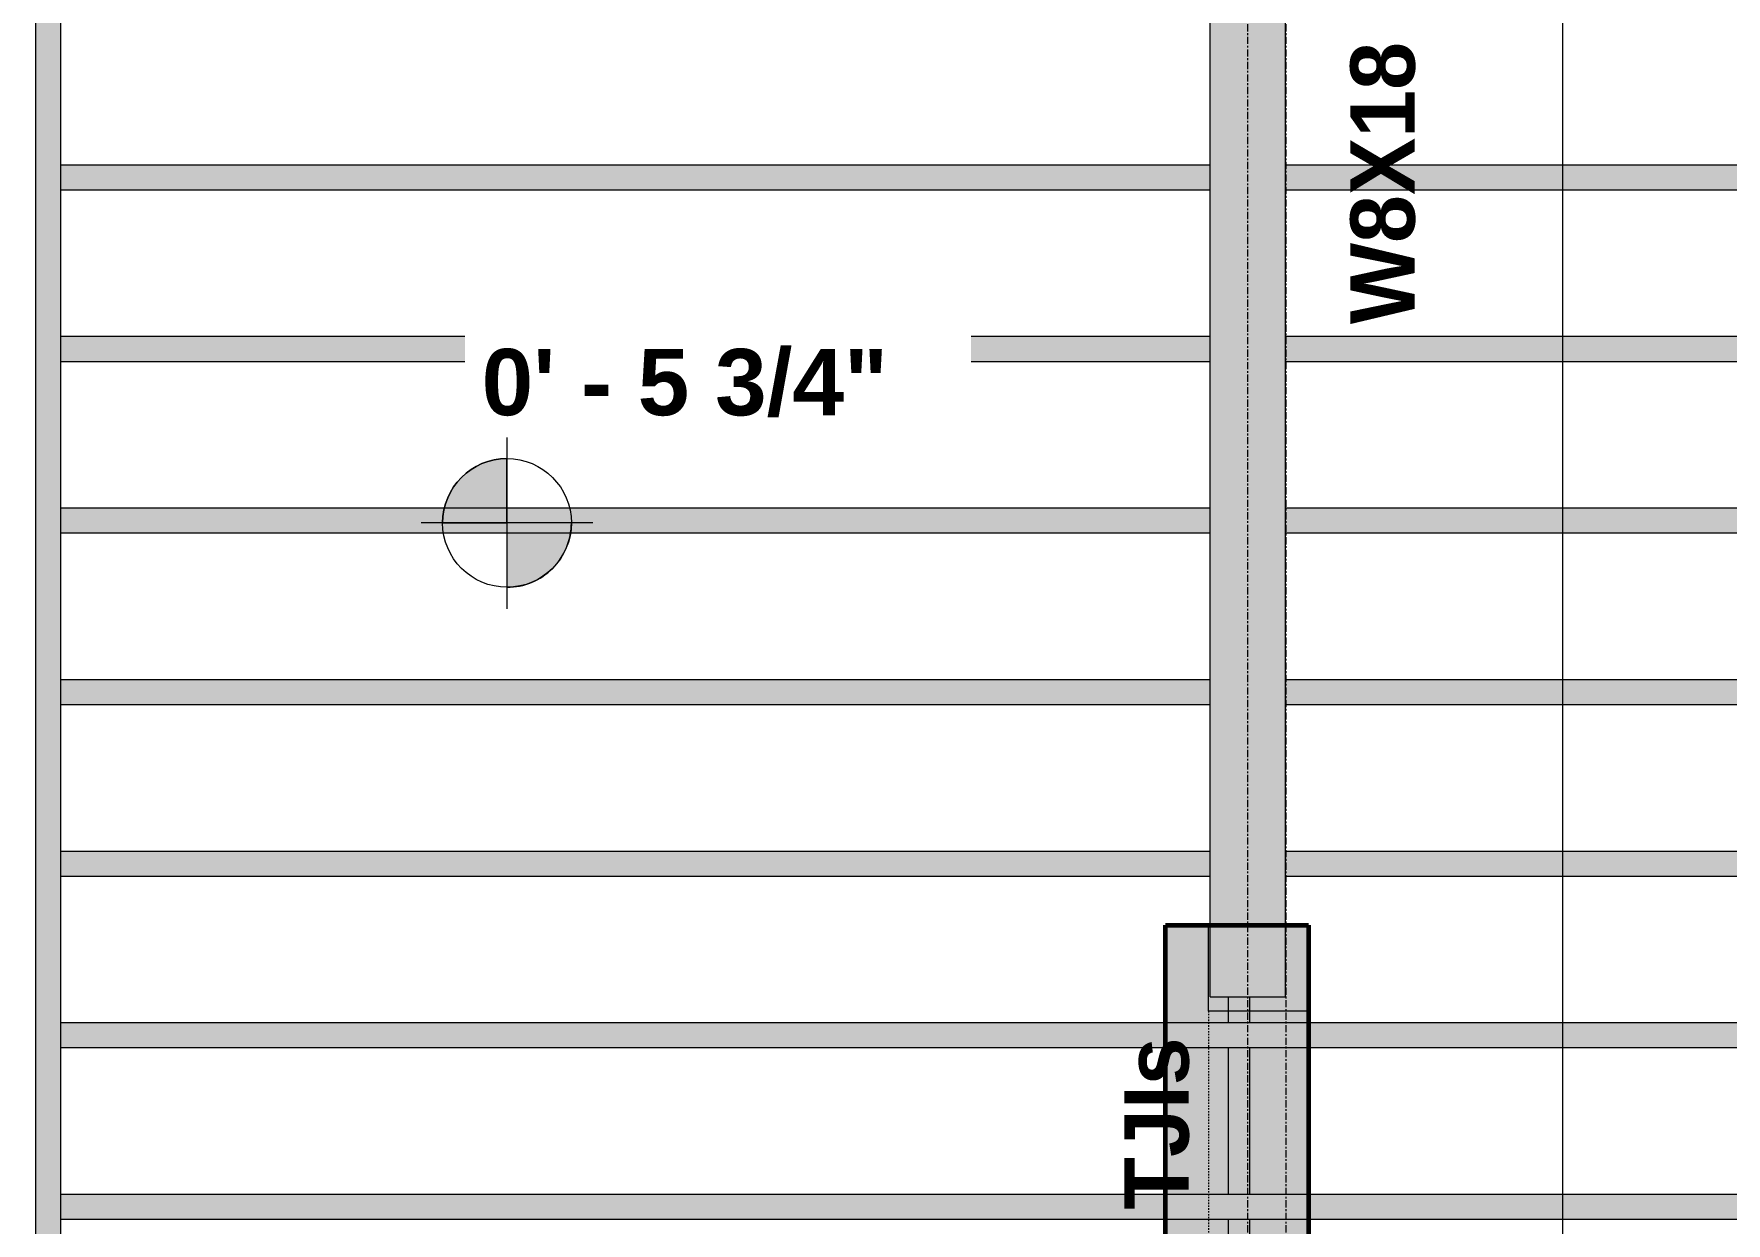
# Model space of a CAD drawing. Header units: inches. Extents: x -3252 to -1813, y 8136 to 9007.
# Drawn here: x -2709.5 to -2591.1, y 8497.7 to 8580.9 of the extents above; entities that cross this region are included whole.
import ezdxf

# ---------------------------------------------------------------- set-up
doc = ezdxf.new("R2010")
doc.units = ezdxf.units.IN
doc.header["$MEASUREMENT"] = 0
doc.linetypes.add('Dash 1_16_', pattern=[0.12499999999999999, 0.06249999999999999, -0.06249999999999999])
doc.linetypes.add('Grid Line 1_2_', pattern=[0.8749999999999999, 0.4999999999999999, -0.125, 0.125, -0.125])
for name, color, linetype, lineweight in [('A-ANNO-DIMS-1', 211, 'Continuous', 30), ('A-DETL-1', 90, 'Dash 1_16_', 9), ('G-ANNO-DIMS', 111, 'Continuous', 9), ('G-ANNO-SYMB', 111, 'Continuous', 9), ('S-BEAM', 12, 'Continuous', 9), ('S-BEAM-1', 143, 'Continuous', 9), ('S-BEAM-2', 63, 'Continuous', 9), ('S-BEAM-IDEN', 2, 'Continuous', 9), ('S-FNDN', 32, 'Continuous', 18), ('S-FNDN-3', 32, 'Continuous', 60), ('S-GRID-1', 1, 'Grid Line 1_2_', 9)]:
    doc.layers.add(name, color=color, linetype=linetype, lineweight=lineweight)
doc.layers.add('S-FNDN-1', color=32, linetype='Continuous', lineweight=18, transparency=0.4)
doc.styles.add('Arial_B', font='arialbd.ttf', dxfattribs={"height": 4.642857142857141})
doc.styles.add('Century Gothic_B', font='GOTHICB.TTF', dxfattribs={"height": 4.499999999999999})
doc.dimstyles.new('OD__1_16__Tol__', dxfattribs={"dimscale": 12, "dimtxt": 4.698757213728865, "dimasz": 0.5, "dimexe": 0.375, "dimexo": 0.2500000000000001, "dimgap": 0.06250000000000001, "dimtad": 1, "dimdec": 4, "dimrnd": 0.0625, "dimzin": 3, "dimdsep": 46, "dimlunit": 4, "dimtxsty": 'Century Gothic_B', "dimblk1": 'OBLIQUE', "dimblk2": 'OBLIQUE', "dimsah": 1, "dimcen": 0.09, "dimdle": 0.375, "dimazin": 0, "dimtfac": 1, "dimtdec": 4, "dimtix": 1, "dimtmove": 0, "dimatfit": 3, "dimfxl": 1, "dimtvp": 1, "dimtfill": 1, "dimfrac": 2, "dimtolj": 1, "dimtzin": 0, "dimlwd": 30, "dimlwe": 30, "dimarcsym": 2})

# ---------------------------------------------------------------- blocks, each defined once
blk = doc.blocks.new('W-Wide Flange - W8X18-1999022-FRAMING - 1ST FLOOR')
at = {"layer": 'S-BEAM-2'}
blk.add_hatch(color=256, dxfattribs=at).paths.add_polyline_path([(-49.43000000002001, -2.624999999999914), (54.4300000000054, -2.624999999997101), (54.43000000000523, 2.625000000005883), (-49.43000000002018, 2.625000000003069)], flags=0)
at = {"layer": 'S-BEAM'}
for p, q in [((-54.42999999999619, 2.624999999999949), (-54.42999999999619, -2.625000000000059)), ((-54.42999999999619, 2.624999999999949), (-49.43000000003001, 2.624999999999949)), ((-49.43000000003001, 2.624999999999949), (54.42999999999619, 2.624999999999949)), ((-54.42999999999619, -2.625000000000059), (-49.43000000002984, -2.625000000000059)), ((-49.43000000002984, -2.625000000000059), (54.42999999999619, -2.625000000000059))]:
    blk.add_line(p, q, dxfattribs=at)
blk = doc.blocks.new('Plywood Web Joist - 11 7_8_ TJI560 _ 12_ O_C_-V9-FRAMING - 1ST FLOOR')
at = {"layer": 'S-BEAM-1'}
h = blk.add_hatch(color=256, dxfattribs=at)
h.paths.add_polyline_path([(-52.81250000010544, -0.8749999999904218), (135.1874999999602, -0.8749999999900807), (135.1874999999602, -0.819572372680568), (139.3124999999607, -0.819572372680568), (139.3124999999607, 0.8750000000103738), (-52.81250000010544, 0.8750000000100328)], flags=0)
h.paths.add_polyline_path([(-58.06250000010842, -0.8749999999904218), (-58.06250000010842, 0.8750000000100328), (-138.4374999999695, 0.8750000000099475), (-138.4374999999695, -0.874999999990507), (-68.52155714574307, -0.8749999999904218)], flags=0)
at = {"layer": 'S-BEAM'}
for p, q in [((-138.4374999999644, 0.8749999999999303), (-138.4374999999644, -0.8750000000000685)), ((-138.4374999999644, 0.8749999999999303), (-58.06250000010376, 0.8749999999999303)), ((-52.81250000010368, 0.8749999999999303), (139.3124999999645, 0.8749999999999303)), ((-138.4374999999644, -0.8750000000000687), (-58.06250000010391, -0.8750000000000687)), ((-52.81250000010382, -0.8750000000000687), (135.1874999999634, -0.8750000000000687))]:
    blk.add_line(p, q, dxfattribs=at)
blk = doc.blocks.new('Plywood Web Joist - 11 7_8_ TJI560 _ 12_ O_C_-V10-FRAMING - 1ST FLOOR')
at = {"layer": 'S-BEAM-1'}
h = blk.add_hatch(color=256, dxfattribs=at)
h.paths.add_polyline_path([(-68.52155714574376, -0.8749999999899102), (-58.0625000001091, -0.8749999999899102), (-58.0625000001091, 0.8750000000105443), (-138.4374999999673, 0.8750000000104591), (-138.4374999999673, -0.8749999999899954)], flags=0)
h.paths.add_polyline_path([(135.1874999999596, -0.8749999999895691), (135.1874999999596, 0.8750000000108854), (-52.81250000010612, 0.8750000000105443), (-52.81250000010612, -0.8749999999899102), (4.129531254379628, -0.8749999999897397)], flags=0)
at = {"layer": 'S-BEAM'}
for p, q in [((-138.4374999999644, 0.8749999999999303), (-138.4374999999644, -0.8750000000000685)), ((-138.4374999999644, 0.8749999999999303), (-58.06250000010504, 0.8749999999999303)), ((-52.81250000010497, 0.8749999999999303), (135.1874999999623, 0.8749999999999303)), ((-138.4374999999644, -0.8750000000000687), (-58.06250000010521, -0.8750000000000687)), ((-52.81250000010512, -0.8750000000000687), (135.1874999999623, -0.8750000000000687))]:
    blk.add_line(p, q, dxfattribs=at)
blk = doc.blocks.new('Plywood Web Joist - 11 7_8_ TJI560 _ 12_ O_C_-V11-FRAMING - 1ST FLOOR')
at = {"layer": 'S-BEAM-1'}
h = blk.add_hatch(color=256, dxfattribs=at)
h.paths.add_polyline_path([(-68.52155714574504, -0.8749999999904218), (-61.18750000004496, -0.8749999999904218), (-61.18750000004496, 0.875000000010118), (-138.4374999999685, 0.8750000000100328), (-138.4374999999685, -0.874999999990507)], flags=0)
h.paths.add_polyline_path([(135.1874999999584, -0.8749999999900807), (135.1874999999584, 0.8750000000104591), (-51.18750000003879, 0.875000000010118), (-51.18750000003879, -0.8749999999904218), (4.129531254378434, -0.8749999999902512)], flags=0)
at = {"layer": 'S-BEAM'}
for p, q in [((-138.4374999999644, 0.8749999999999303), (-138.4374999999644, -0.8750000000000685)), ((-138.4374999999644, 0.8749999999999303), (-61.18750000004138, 0.8749999999999303)), ((-61.18750000004138, 0.8749999999999303), (-51.18750000004129, 0.8749999999999303)), ((-51.18750000004129, 0.8749999999999303), (135.1874999999611, 0.8749999999999303)), ((-138.4374999999644, -0.8750000000000687), (-61.18750000004138, -0.8750000000000687)), ((-61.18750000004138, -0.8750000000000687), (-51.18750000004129, -0.8750000000000687)), ((-51.18750000004129, -0.8750000000000687), (135.1874999999611, -0.8750000000000687))]:
    blk.add_line(p, q, dxfattribs=at)
blk = doc.blocks.new('LVL-Laminated Veneer Lumber - 1 3_4_x11 7_8_ LVL-1958670-FRAMING - 1ST FLOOR')
at = {"layer": 'S-BEAM-2'}
blk.add_hatch(color=256, dxfattribs=at).paths.add_polyline_path([(-97.33625008387075, -0.8749999999887165), (99.08625008389005, -0.8749999999969019), (99.08625008389022, 0.8750000000029557), (-97.33625008387058, 0.875000000015575)], flags=0)
at = {"layer": 'S-BEAM'}
for p, q in [((-97.33625008387911, 0.8750000000001724), (-97.33625008387911, -0.8749999999999593)), ((99.08625008387952, 0.8750000000001724), (-97.33625008387911, 0.8750000000001724)), ((99.08625008387952, -0.8749999999999593), (99.08625008387952, 0.8750000000001724)), ((99.08625008387952, -0.8749999999999593), (-97.33625008387911, -0.8749999999999593))]:
    blk.add_line(p, q, dxfattribs=at)
blk = doc.blocks.new('Dimension Lumber - BLOCKING BTWN TJIs-2000031-FRAMING - 1ST FLOOR')
at = {"layer": 'S-BEAM'}
for p, q in [((-85.77375008387921, 0.7500000000001724), (-94.41375008387796, 0.7500000000001724)), ((-73.77375008387845, 0.7500000000001724), (-84.02375008387922, 0.7500000000001724)), ((-61.77375008387899, 0.7500000000001724), (-72.02375008387847, 0.7500000000001724)), ((-49.77375008387953, 0.7500000000001724), (-60.02375008387903, 0.7500000000001724)), ((-37.7737500838788, 0.7500000000001724), (-48.02375008387956, 0.7500000000001724)), ((-25.77375008387806, 0.7500000000001724), (-36.02375008387884, 0.7500000000001724)), ((-13.77375008387862, 0.7500000000001724), (-24.0237500838781, 0.7500000000001724)), ((-10.21124991611133, 0.7500000000001724), (-12.02375008387865, 0.7500000000001724)), ((-92.64875008387872, -0.7499999999999591), (-94.4137500838781, -0.7499999999999593)), ((-73.77375008387861, -0.7499999999999593), (-84.02375008387936, -0.7499999999999591)), ((-61.77375008387914, -0.7499999999999593), (-72.02375008387862, -0.7499999999999591)), ((-49.77375008387965, -0.7499999999999593), (-60.02375008387916, -0.7499999999999591)), ((-37.77375008387893, -0.7499999999999593), (-48.02375008387969, -0.7499999999999591)), ((-25.77375008387819, -0.7499999999999593), (-36.02375008387897, -0.7499999999999591)), ((-13.77375008387872, -0.7499999999999593), (-24.0237500838782, -0.7499999999999591)), ((-10.21124991611144, -0.7499999999999593), (-12.02375008387876, -0.7499999999999593))]:
    blk.add_line(p, q, dxfattribs=at)
blk = doc.blocks.new('Spot Elevations - Spot Elevation - Target Filled-1560264-FRAMING - 1ST FLOOR')
at = {"layer": 'G-ANNO-DIMS'}
h = blk.add_hatch(color=256, dxfattribs=at)
edge = h.paths.add_edge_path(flags=0)
edge.add_line((1.249000902703301e-16, 0), (-0.09374999999999985, 0))
edge.add_arc((5.724587470723462e-16, -3.434752482434078e-16), 0.09375000000000037, 90.00000000000063, 180.0000000000002, ccw=False)
edge.add_line((1.249000902703301e-16, 0.09375000000000007), (1.249000902703301e-16, 0))
h = blk.add_hatch(color=256, dxfattribs=at)
edge = h.paths.add_edge_path(flags=0)
edge.add_line((1.249000902703301e-16, 0), (0.09375000000000029, 0))
edge.add_arc((2.289834988289385e-16, 6.245004513516504e-17), 0.09374999999999996, 269.99999999999955, 359.99999999999966, ccw=False)
edge.add_line((1.249000902703301e-16, -0.09375), (1.249000902703301e-16, 0))
for p, q in [((-2.706168622523819e-16, 0.1243846875261664), (-2.706168622523819e-16, -0.125)), ((1.249000902703301e-16, 0), (1.249000902703301e-16, 0.09375000000000007)), ((0.1250000000000001, 7.067913962433002e-16), (-0.1249999999999998, 7.067913962433002e-16)), ((-0.09374999999999985, 0), (1.249000902703301e-16, 0)), ((1.249000902703301e-16, 0), (1.249000902703301e-16, -0.09375)), ((0.09375000000000029, 0), (1.249000902703301e-16, 0))]:
    blk.add_line(p, q, dxfattribs=at)
blk.add_circle((1.249000902703301e-16, 0), 0.09375000000000007, dxfattribs=at)
for centre, radius, start, end in [((5.724587470723462e-16, -3.434752482434078e-16), 0.09375000000000037, 90.00000000000026, 179.9999999999999), ((2.289834988289385e-16, 6.245004513516504e-17), 0.09374999999999996, 269.9999999999992, 359.9999999999993)]:
    blk.add_arc(centre, radius, start, end, dxfattribs=at)
blk = doc.blocks.new('_Oblique')
at = {"color": 0, "linetype": 'ByBlock', "lineweight": -2}
blk.add_line((-0.5, -0.5), (0.5, 0.5), dxfattribs=at)
blk = doc.blocks.new('DIMBLOCK13-FRAMING - 1ST FLOOR')
at = {"layer": 'A-ANNO-DIMS-1', "color": 0, "lineweight": 30, "transparency": 16777216}
for p, q in [((-2737.608279044084, 8422.381881337633), (-2737.608279044084, 8625.179381505392)), ((-2711.461683847665, 8620.679381505392), (-2742.108279044084, 8620.679381505392)), ((-2711.461683847658, 8426.881881337633), (-2742.108279044084, 8426.881881337633))]:
    blk.add_line(p, q, dxfattribs=at)
at = {"layer": 'Defpoints', "color": 0, "transparency": 16777216}
for p in [(-2737.608279044084, 8620.679381505392), (-2708.461683847665, 8620.679381505392), (-2708.461683847658, 8426.881881337633)]:
    blk.add_point(p, dxfattribs=at)
at = {"layer": 'A-ANNO-DIMS-1', "color": 0, "lineweight": 30, "transparency": 16777216, "xscale": 5.999999999999999, "yscale": 5.999999999999999, "zscale": 5.999999999999999}
for p, rotation in [((-2737.608279044084, 8620.679381505392), 90), ((-2737.608279044084, 8426.881881337633), 270)]:
    blk.add_blockref('_Oblique', p, dxfattribs=dict(at, rotation=rotation))
at = {"layer": 'A-ANNO-DIMS-1', "color": 0, "transparency": 16777216, "insert": (-2741.073268867006, 8523.78063142151), "char_height": 4.499999999999999, "attachment_point": 5, "rotation": 90, "style": 'Century Gothic_B', "bg_fill": 3, "box_fill_scale": 1.25, "bg_fill_color": 256, "bg_fill_true_color": 13158600, "bg_fill_transparency": 0}
blk.add_mtext('\\A1;16\'-1 13/16"', dxfattribs=at)

msp = doc.modelspace()

# ---------------------------------------------------------------- hatches: boundary and pattern name
at = {"layer": 'S-FNDN-1'}
h = msp.add_hatch(color=256, dxfattribs=at)
h.paths.add_polyline_path([(-2630.33668384774, 8422.569381505373), (-2627.586683847737, 8422.569381505373), (-2627.586683847737, 8426.006881337638), (-2630.33668384774, 8426.006881337638)], flags=0)
h.paths.add_polyline_path([(-2620.336683847734, 8422.569381505373), (-2620.336683847734, 8426.006881337638), (-2621.586683847737, 8426.006881337638), (-2621.586683847737, 8422.569381505373)], flags=0)
h.paths.add_polyline_path([(-2630.33668384774, 8427.756881337638), (-2627.586683847737, 8427.756881337638), (-2627.586683847737, 8429.366881337639), (-2625.961683847872, 8429.366881337639), (-2625.961683847872, 8438.006881337637), (-2630.33668384774, 8438.006881337637), (-2630.33668384774, 8430.518377051552)], flags=0)
h.paths.add_polyline_path([(-2620.336683847734, 8427.756881337638), (-2620.336683847734, 8431.131881337638), (-2624.46168384786, 8431.131881337638), (-2624.46168384786, 8429.366881337639), (-2621.586683847737, 8429.366881337639), (-2621.586683847737, 8427.756881337638)], flags=0)
h.paths.add_polyline_path([(-2625.961683847872, 8439.756881337637), (-2625.961683847872, 8450.006881337638), (-2630.33668384774, 8450.006881337638), (-2630.33668384774, 8439.756881337637)], flags=0)
h.paths.add_polyline_path([(-2624.46168384786, 8439.756881337637), (-2620.336683847734, 8439.756881337637), (-2620.336683847734, 8450.006881337638), (-2624.46168384786, 8450.006881337638), (-2624.46168384786, 8449.030433230431)], flags=0)
h.paths.add_polyline_path([(-2630.33668384774, 8451.756881337638), (-2625.961683847872, 8451.756881337638), (-2625.961683847872, 8462.006881337637), (-2630.33668384774, 8462.006881337637)], flags=0)
h.paths.add_polyline_path([(-2620.336683847734, 8451.756881337638), (-2620.336683847734, 8462.006881337637), (-2624.46168384786, 8462.006881337637), (-2624.46168384786, 8451.756881337638)], flags=0)
h.paths.add_polyline_path([(-2630.33668384774, 8463.756881337637), (-2625.961683847872, 8463.756881337637), (-2625.961683847872, 8474.006881337637), (-2630.33668384774, 8474.006881337637)], flags=0)
h.paths.add_polyline_path([(-2620.336683847734, 8463.756881337637), (-2620.336683847734, 8474.006881337637), (-2624.46168384786, 8474.006881337637), (-2624.46168384786, 8463.756881337637)], flags=0)
h.paths.add_polyline_path([(-2630.33668384774, 8475.756881337637), (-2625.961683847872, 8475.756881337637), (-2625.961683847872, 8486.006881337638), (-2630.33668384774, 8486.006881337638)], flags=0)
h.paths.add_polyline_path([(-2624.46168384786, 8475.756881337637), (-2620.336683847734, 8475.756881337637), (-2620.336683847734, 8486.006881337638), (-2624.46168384786, 8486.006881337638)], flags=0)
h.paths.add_polyline_path([(-2625.961683847872, 8487.756881337638), (-2625.961683847872, 8498.006881337638), (-2630.33668384774, 8498.006881337638), (-2630.33668384774, 8487.756881337638), (-2627.211683847805, 8487.756881337638)], flags=0)
h.paths.add_polyline_path([(-2621.961683847803, 8487.756881337638), (-2620.336683847734, 8487.756881337638), (-2620.336683847734, 8498.006881337638), (-2624.46168384786, 8498.006881337638), (-2624.46168384786, 8487.756881337638)], flags=0)
h.paths.add_polyline_path([(-2620.336683847734, 8499.756881337638), (-2620.336683847734, 8510.006881337638), (-2624.46168384786, 8510.006881337638), (-2624.46168384786, 8499.756881337638), (-2621.961683847803, 8499.756881337638)], flags=0)
h.paths.add_polyline_path([(-2627.211683847805, 8499.756881337638), (-2625.961683847872, 8499.756881337638), (-2625.961683847872, 8510.006881337638), (-2630.33668384774, 8510.006881337638), (-2630.33668384774, 8499.756881337638)], flags=0)
h.paths.add_polyline_path([(-2624.114064037065, 8511.756881337638), (-2620.336683847734, 8511.756881337638), (-2620.336683847734, 8518.569381505371), (-2621.961683847803, 8518.569381505371), (-2621.961683847803, 8513.569381505406), (-2624.46168384786, 8513.569381505406), (-2624.45524305899, 8511.756881337638), (-2624.230433847806, 8511.756881337638)], flags=0)
h.paths.add_polyline_path([(-2630.33668384774, 8511.756881337638), (-2625.961683847872, 8511.756881337638), (-2625.961683847872, 8513.569381505406), (-2627.211683847805, 8513.569381505406), (-2627.211683847805, 8518.569381505371), (-2630.33668384774, 8518.569381505371), (-2630.33668384774, 8513.569381505406)], flags=0)
msp.add_hatch(color=256, dxfattribs=at).paths.add_polyline_path([(-2621.961683847803, 8513.569381505406), (-2621.961683847803, 8518.569381505371), (-2627.211683847805, 8518.569381505371), (-2627.211683847805, 8513.569381505406)], flags=0)
h = msp.add_hatch(color=256, dxfattribs=at)
h.paths.add_polyline_path([(-2624.46168384786, 8429.366881337639), (-2624.46168384786, 8438.006881337637), (-2625.961683847872, 8438.006881337637), (-2625.961683847872, 8429.366881337639)], flags=0)
h.paths.add_polyline_path([(-2624.46168384786, 8439.756881337637), (-2624.46168384786, 8450.006881337638), (-2625.961683847872, 8450.006881337638), (-2625.961683847872, 8439.756881337637)], flags=0)
h.paths.add_polyline_path([(-2624.46168384786, 8451.756881337638), (-2624.46168384786, 8462.006881337637), (-2625.961683847872, 8462.006881337637), (-2625.961683847872, 8451.756881337638)], flags=0)
h.paths.add_polyline_path([(-2625.961683847872, 8463.756881337637), (-2624.46168384786, 8463.756881337637), (-2624.46168384786, 8474.006881337637), (-2625.961683847872, 8474.006881337637)], flags=0)
h.paths.add_polyline_path([(-2624.46168384786, 8475.756881337637), (-2624.46168384786, 8486.006881337638), (-2625.961683847872, 8486.006881337638), (-2625.961683847872, 8475.756881337637)], flags=0)
h.paths.add_polyline_path([(-2624.46168384786, 8487.756881337638), (-2624.46168384786, 8498.006881337638), (-2625.961683847872, 8498.006881337638), (-2625.961683847872, 8487.756881337638)], flags=0)
h.paths.add_polyline_path([(-2624.46168384786, 8499.756881337638), (-2624.46168384786, 8510.006881337638), (-2625.961683847872, 8510.006881337638), (-2625.961683847872, 8499.756881337638)], flags=0)
h.paths.add_polyline_path([(-2624.701410111516, 8511.756881337638), (-2624.46168384786, 8511.756881337638), (-2624.471683847806, 8513.569381505406), (-2625.961683847872, 8513.569381505406), (-2625.961683847872, 8511.756881337638), (-2624.701683847806, 8511.756881337638)], flags=0)
h = msp.add_hatch(color=256, dxfattribs=at)
h.paths.add_polyline_path([(-2621.586683847737, 8426.006881337638), (-2620.336683847734, 8426.006881337638), (-2620.336683847734, 8427.756881337638), (-2621.586683847737, 8427.756881337638), (-2621.586683847737, 8427.25465915278)], flags=0)
h.paths.add_polyline_path([(-2630.33668384774, 8426.006881337638), (-2627.586683847737, 8426.006881337638), (-2627.586683847737, 8427.756881337638), (-2630.33668384774, 8427.756881337638)], flags=0)
h.paths.add_polyline_path([(-2620.336683847734, 8438.006881337637), (-2620.336683847734, 8439.756881337637), (-2630.33668384774, 8439.756881337637), (-2630.33668384774, 8438.006881337637), (-2624.461683847873, 8438.006881337637)], flags=0)
h.paths.add_polyline_path([(-2620.336683847734, 8450.006881337638), (-2620.336683847734, 8451.756881337638), (-2630.33668384774, 8451.756881337638), (-2630.33668384774, 8450.006881337638)], flags=0)
h.paths.add_polyline_path([(-2620.336683847734, 8462.006881337637), (-2620.336683847734, 8463.756881337637), (-2630.33668384774, 8463.756881337637), (-2630.33668384774, 8462.006881337637)], flags=0)
h.paths.add_polyline_path([(-2630.33668384774, 8474.006881337637), (-2620.336683847734, 8474.006881337637), (-2620.336683847734, 8475.756881337637), (-2630.33668384774, 8475.756881337637)], flags=0)
h.paths.add_polyline_path([(-2630.33668384774, 8486.006881337638), (-2620.336683847734, 8486.006881337638), (-2620.336683847734, 8487.756881337638), (-2630.33668384774, 8487.756881337638), (-2630.33668384774, 8486.054545588186)], flags=0)
h.paths.add_polyline_path([(-2627.211683847805, 8498.006881337638), (-2620.336683847734, 8498.006881337638), (-2620.336683847734, 8499.756881337638), (-2630.33668384774, 8499.756881337638), (-2630.33668384774, 8498.006881337638)], flags=0)
h.paths.add_polyline_path([(-2627.211683847805, 8510.006881337638), (-2620.336683847734, 8510.006881337638), (-2620.336683847734, 8511.756881337638), (-2630.33668384774, 8511.756881337638), (-2630.33668384774, 8510.006881337638)], flags=0)

# ---------------------------------------------------------------- linework, layer by layer
at = {"layer": 'A-DETL-1'}
msp.add_line((-2627.336683847723, 8512.569381505362), (-2627.336683847732, 8401.569381505364), dxfattribs=at)
at = {"layer": 'G-ANNO-SYMB'}
msp.add_line((-2602.5857131233, 8707.752980905463), (-2602.5857131233, 8382.648568315763), dxfattribs=at)
at = {"layer": 'S-FNDN'}
for p, q in [((-2627.336683847738, 8512.569381505362), (-2627.336683847738, 8518.569381505362)), ((-2620.336683847736, 8512.569381505362), (-2627.336683847738, 8512.569381505362))]:
    msp.add_line(p, q, dxfattribs=at)
at = {"layer": 'S-FNDN-3'}
for p, q in [((-2630.336683847731, 8398.569381505364), (-2630.336683847737, 8518.569381505362)), ((-2630.336683847737, 8518.569381505362), (-2620.336683847737, 8518.569381505362)), ((-2620.336683847737, 8518.569381505362), (-2620.336683847731, 8408.569381505364))]:
    msp.add_line(p, q, dxfattribs=at)
at = {"layer": 'S-GRID-1'}
for p, q in [((-2624.586683847802, 8237.204345112257), (-2624.586683847803, 8982.869650829503)), ((-2621.899183847869, 8237.204345112257), (-2621.89918384787, 8982.869650829503))]:
    msp.add_line(p, q, dxfattribs=at)

# ---------------------------------------------------------------- block references
at = {"layer": 'G-ANNO-DIMS', "xscale": 47.99999999999997, "yscale": 47.99999999999997, "zscale": 47.99999999999997}
msp.add_blockref('Spot Elevations - Spot Elevation - Target Filled-1560264-FRAMING - 1ST FLOOR', (-2676.381170147458, 8546.705060706516), dxfattribs=at)
at = {"layer": 'S-BEAM'}
for name, p, rotation in [('LVL-Laminated Veneer Lumber - 1 3_4_x11 7_8_ LVL-1958670-FRAMING - 1ST FLOOR', (-2708.461683847657, 8523.343131421509), 90.0000000000037), ('W-Wide Flange - W8X18-1999022-FRAMING - 1ST FLOOR', (-2624.586683847801, 8567.999381505391), 89.99999999999847), ('Dimension Lumber - BLOCKING BTWN TJIs-2000031-FRAMING - 1ST FLOOR', (-2625.211683847863, 8523.780631421507), 90.0000000000037)]:
    msp.add_blockref(name, p, dxfattribs=dict(at, rotation=rotation))
for name, p in [('Plywood Web Joist - 11 7_8_ TJI560 _ 12_ O_C_-V9-FRAMING - 1ST FLOOR', (-2569.149183847697, 8570.881881337627)), ('Plywood Web Joist - 11 7_8_ TJI560 _ 12_ O_C_-V10-FRAMING - 1ST FLOOR', (-2569.149183847696, 8558.881881337627)), ('Plywood Web Joist - 11 7_8_ TJI560 _ 12_ O_C_-V10-FRAMING - 1ST FLOOR', (-2569.149183847696, 8546.881881337627)), ('Plywood Web Joist - 11 7_8_ TJI560 _ 12_ O_C_-V10-FRAMING - 1ST FLOOR', (-2569.149183847696, 8534.881881337627)), ('Plywood Web Joist - 11 7_8_ TJI560 _ 12_ O_C_-V10-FRAMING - 1ST FLOOR', (-2569.149183847695, 8522.881881337627)), ('Plywood Web Joist - 11 7_8_ TJI560 _ 12_ O_C_-V11-FRAMING - 1ST FLOOR', (-2569.149183847695, 8510.881881337627)), ('Plywood Web Joist - 11 7_8_ TJI560 _ 12_ O_C_-V11-FRAMING - 1ST FLOOR', (-2569.149183847695, 8498.881881337627))]:
    msp.add_blockref(name, p, dxfattribs=at)

# ---------------------------------------------------------------- texts
at = {"layer": 'S-BEAM-IDEN', "char_height": 4.499999999999996, "attachment_point": 1, "rotation": 90, "style": 'Century Gothic_B'}
for s, insert, width in [('W8X18', (-2617.412742399052, 8560.609194178583), 25.45199999999997), ('BLOCKING BTWN TJIs', (-2633.220676576607, 8445.197790635286), 76.65899999999992)]:
    msp.add_mtext(s, dxfattribs=dict(at, insert=insert, width=width))

# ---------------------------------------------------------------- next in the draw order: texts
at = {"layer": 'G-ANNO-DIMS', "insert": (-2678.15448435119, 8558.878306949311), "char_height": 4.642857142857141, "width": 33.05595408895265, "attachment_point": 1, "line_spacing_factor": 0.9417779076525878, "style": 'Arial_B', "bg_fill": 3, "box_fill_scale": 1.25, "bg_fill_color": 256, "bg_fill_true_color": 13158600, "bg_fill_transparency": 0}
msp.add_mtext('0\' - 5 3/4"', dxfattribs=at)

# ---------------------------------------------------------------- next in the draw order: dimensions: what is measured, and where the dimension line sits
at = {"layer": 'A-ANNO-DIMS-1'}
dim = msp.add_linear_dim(base=(-2737.608279044084, 8620.679381505392), p1=(-2708.461683847657, 8426.88188133763), p2=(-2708.461683847664, 8620.679381505388), angle=89.99999999999991, dimstyle='OD__1_16__Tol__', override={"dimpost": '<>', "dimfxl": 193.7975001677587}, dxfattribs=at)
dim.commit()
dim.dimension.update_dxf_attribs({"geometry": 'DIMBLOCK13-FRAMING - 1ST FLOOR', "text_midpoint": (-2741.073268867006, 8523.78063142151)})

doc.saveas('drawing.dxf')
